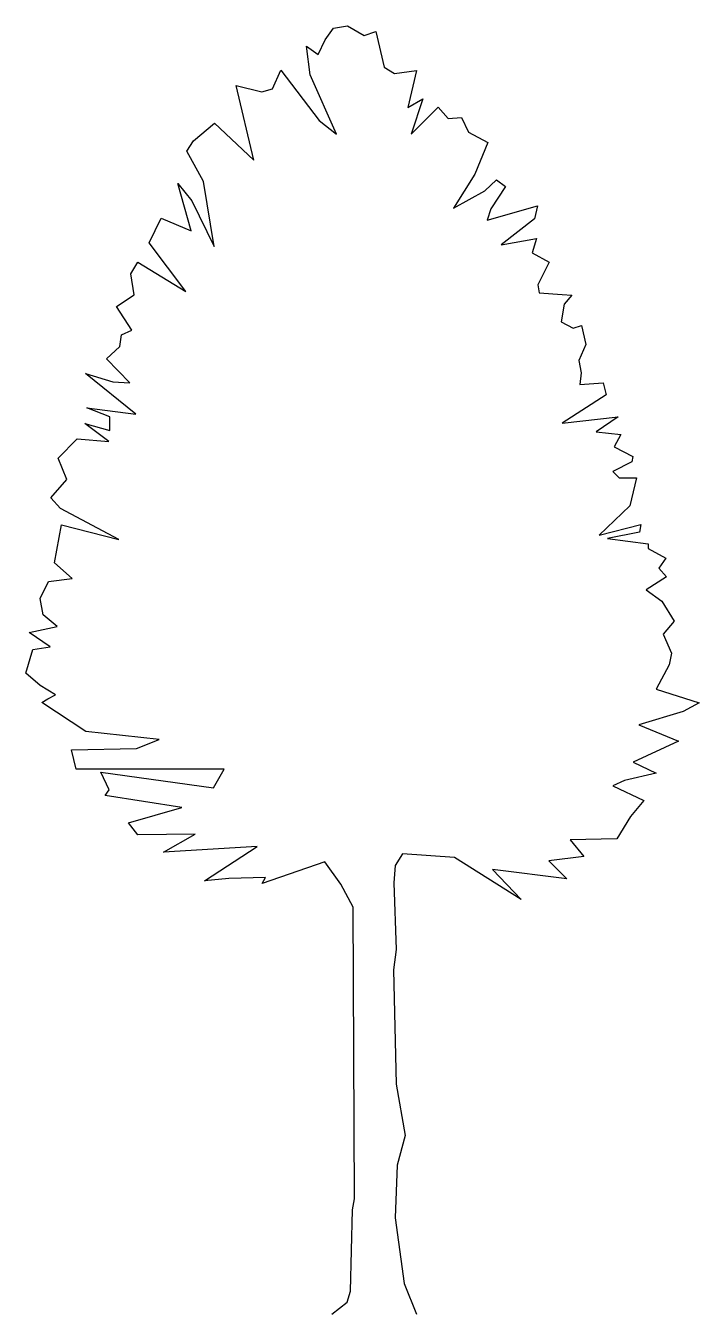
# Model space of a CAD drawing. Header units: millimetres. Extents: x 355.07 to 356.63, y 2514.85 to 2517.85.
import ezdxf

# ---------------------------------------------------------------- set-up
doc = ezdxf.new("R2010")
doc.units = ezdxf.units.MM
doc.header["$LTSCALE"] = 10
doc.layers.add('Vegetais', color=94, linetype='Continuous')

msp = doc.modelspace()

# ---------------------------------------------------------------- linework, layer by layer
at = {"layer": 'Vegetais'}
for p, q in [((355.7622, 2517.8174), (355.7818, 2517.8443)), ((355.7818, 2517.8443), (355.8147, 2517.8497)), ((355.8147, 2517.8497), (355.8534, 2517.8273)), ((355.8534, 2517.8273), (355.8805, 2517.8366)), ((355.8805, 2517.8366), (355.8999, 2517.7536)), ((355.7191, 2517.8026), (355.746, 2517.7829)), ((355.7279, 2517.7356), (355.7191, 2517.8026)), ((355.746, 2517.7829), (355.7622, 2517.8174)), ((355.6401, 2517.7029), (355.6594, 2517.7467)), ((355.6594, 2517.7467), (355.7488, 2517.6298)), ((355.8999, 2517.7536), (355.9237, 2517.7386)), ((355.9237, 2517.7386), (355.975, 2517.746)), ((355.975, 2517.746), (355.9544, 2517.6599)), ((355.5556, 2517.7106), (355.6154, 2517.6959)), ((355.5967, 2517.537), (355.5556, 2517.7106)), ((355.7887, 2517.5976), (355.7279, 2517.7356)), ((355.6154, 2517.6959), (355.6401, 2517.7029)), ((355.9544, 2517.6599), (355.9893, 2517.6801)), ((355.9893, 2517.6801), (355.9621, 2517.598)), ((355.9621, 2517.598), (356.0249, 2517.6605)), ((356.0249, 2517.6605), (356.0484, 2517.6342)), ((355.4562, 2517.5824), (355.5052, 2517.6234)), ((355.5052, 2517.6234), (355.5967, 2517.537)), ((355.7488, 2517.6298), (355.7887, 2517.5976)), ((356.0484, 2517.6342), (356.0797, 2517.6365)), ((356.0797, 2517.6365), (356.0957, 2517.6027)), ((356.0957, 2517.6027), (356.1406, 2517.578)), ((355.4409, 2517.5578), (355.4562, 2517.5824)), ((356.1406, 2517.578), (356.1107, 2517.5044)), ((355.4795, 2517.4876), (355.4409, 2517.5578)), ((356.1107, 2517.5044), (356.0608, 2517.4258)), ((355.4203, 2517.4826), (355.4523, 2517.4426)), ((355.4514, 2517.3725), (355.4203, 2517.4826)), ((355.5045, 2517.3368), (355.4795, 2517.4876)), ((356.1333, 2517.4656), (356.1608, 2517.4918)), ((356.1815, 2517.4757), (356.1477, 2517.4241)), ((356.1608, 2517.4918), (356.1815, 2517.4757)), ((355.4523, 2517.4426), (355.5045, 2517.3368)), ((356.0608, 2517.4258), (356.1333, 2517.4656)), ((356.1394, 2517.3978), (356.2562, 2517.4312)), ((356.1477, 2517.4241), (356.1394, 2517.3978)), ((356.2562, 2517.4312), (356.249, 2517.4011)), ((355.3534, 2517.345), (355.3814, 2517.4021)), ((355.3814, 2517.4021), (355.4514, 2517.3725)), ((356.249, 2517.4011), (356.1714, 2517.3402)), ((356.1714, 2517.3402), (356.254, 2517.3553)), ((356.254, 2517.3553), (356.2438, 2517.3216)), ((355.4385, 2517.232), (355.3534, 2517.345)), ((356.2438, 2517.3216), (356.2829, 2517.3004)), ((355.3106, 2517.273), (355.3271, 2517.3)), ((355.3271, 2517.3), (355.4385, 2517.232)), ((356.2829, 2517.3004), (356.2565, 2517.2472)), ((355.3183, 2517.2241), (355.3106, 2517.273)), ((356.2565, 2517.2472), (356.26, 2517.2284)), ((355.2775, 2517.1968), (355.3183, 2517.2241)), ((356.26, 2517.2284), (356.3132, 2517.2247)), ((356.3182, 2517.202), (356.3111, 2517.1613)), ((356.3132, 2517.2247), (356.3359, 2517.2231)), ((356.3359, 2517.2231), (356.3182, 2517.202)), ((355.313, 2517.1418), (355.2775, 2517.1968)), ((355.2891, 2517.1309), (355.313, 2517.1418)), ((356.3111, 2517.1613), (356.3393, 2517.1464)), ((356.3393, 2517.1464), (356.3585, 2517.153)), ((356.3585, 2517.153), (356.3685, 2517.1087)), ((355.2851, 2517.1039), (355.2891, 2517.1309)), ((355.2545, 2517.0754), (355.2851, 2517.1039)), ((356.3685, 2517.1087), (356.3524, 2517.0716)), ((355.3084, 2517.0193), (355.2545, 2517.0754)), ((356.3524, 2517.0716), (356.3574, 2517.043)), ((355.2054, 2517.0415), (355.2688, 2517.0218)), ((355.3227, 2516.9464), (355.2054, 2517.0415)), ((355.2688, 2517.0218), (355.3084, 2517.0193)), ((356.3574, 2517.043), (356.3546, 2517.0159)), ((356.3546, 2517.0159), (356.409, 2517.0197)), ((356.409, 2517.0197), (356.4156, 2516.9919)), ((356.4156, 2516.9919), (356.3133, 2516.9256)), ((355.2084, 2516.9612), (355.3227, 2516.9464)), ((355.2624, 2516.9407), (355.2084, 2516.9612)), ((355.2623, 2516.9086), (355.2624, 2516.9407)), ((356.3133, 2516.9256), (356.4433, 2516.9402)), ((356.4433, 2516.9402), (356.3927, 2516.9058)), ((355.204, 2516.9248), (355.2623, 2516.9086)), ((355.2599, 2516.8832), (355.204, 2516.9248)), ((356.3927, 2516.9058), (356.4495, 2516.899)), ((355.1423, 2516.8439), (355.1863, 2516.8892)), ((355.1863, 2516.8892), (355.2599, 2516.8832)), ((356.4495, 2516.899), (356.4341, 2516.8709)), ((356.4341, 2516.8709), (356.4779, 2516.8481)), ((355.1618, 2516.7945), (355.1423, 2516.8439)), ((356.4779, 2516.8481), (356.4751, 2516.8355)), ((356.4751, 2516.8355), (356.4312, 2516.8133)), ((356.4312, 2516.8133), (356.4457, 2516.7984)), ((355.1249, 2516.7523), (355.1618, 2516.7945)), ((356.4457, 2516.7984), (356.4864, 2516.7983)), ((356.4864, 2516.7983), (356.471, 2516.7337)), ((355.1471, 2516.7276), (355.1249, 2516.7523)), ((355.2828, 2516.6548), (355.1471, 2516.7276)), ((356.471, 2516.7337), (356.3995, 2516.6654)), ((356.3995, 2516.6654), (356.4963, 2516.6898)), ((356.4963, 2516.6898), (356.4928, 2516.6722)), ((355.1331, 2516.6012), (355.1494, 2516.6896)), ((355.1494, 2516.6896), (355.2828, 2516.6548)), ((356.4928, 2516.6722), (356.4191, 2516.6571)), ((356.4191, 2516.6571), (356.513, 2516.6448)), ((356.513, 2516.6448), (356.513, 2516.6342)), ((356.513, 2516.6342), (356.5541, 2516.6118)), ((355.1745, 2516.5646), (355.1331, 2516.6012)), ((356.5541, 2516.6118), (356.538, 2516.5883)), ((356.538, 2516.5883), (356.5559, 2516.5687)), ((355.1, 2516.5182), (355.1197, 2516.5577)), ((355.1197, 2516.5577), (355.1745, 2516.5646)), ((356.5559, 2516.5687), (356.5085, 2516.5383)), ((355.1073, 2516.4802), (355.1, 2516.5182)), ((356.5085, 2516.5383), (356.5448, 2516.5119)), ((356.5448, 2516.5119), (356.5741, 2516.4653)), ((355.1398, 2516.4531), (355.1073, 2516.4802)), ((355.0744, 2516.4388), (355.1398, 2516.4531)), ((356.5741, 2516.4653), (356.5478, 2516.4352)), ((355.1232, 2516.4054), (355.0744, 2516.4388)), ((356.5478, 2516.4352), (356.5672, 2516.3909)), ((355.0667, 2516.3441), (355.0829, 2516.3996)), ((355.0829, 2516.3996), (355.1232, 2516.4054)), ((356.5672, 2516.3909), (356.5621, 2516.3639)), ((356.5621, 2516.3639), (356.5322, 2516.3072)), ((355.1003, 2516.3158), (355.0667, 2516.3441)), ((355.1359, 2516.2938), (355.1003, 2516.3158)), ((356.5322, 2516.3072), (356.632, 2516.2752)), ((355.1037, 2516.2762), (355.1182, 2516.2848)), ((355.2065, 2516.209), (355.1037, 2516.2762)), ((355.1182, 2516.2848), (355.1359, 2516.2938)), ((356.632, 2516.2752), (356.5947, 2516.255)), ((356.5947, 2516.255), (356.4916, 2516.2239)), ((356.4916, 2516.2239), (356.5836, 2516.1865)), ((355.3768, 2516.1902), (355.2065, 2516.209)), ((355.3239, 2516.1692), (355.3768, 2516.1902)), ((356.5836, 2516.1865), (356.4785, 2516.1374)), ((355.1727, 2516.166), (355.3239, 2516.1692)), ((355.1836, 2516.1214), (355.1727, 2516.166)), ((355.5278, 2516.1213), (355.1836, 2516.1214)), ((355.503, 2516.0775), (355.5278, 2516.1213)), ((356.4785, 2516.1374), (356.5321, 2516.1118)), ((355.2411, 2516.1142), (355.503, 2516.0775)), ((355.2606, 2516.073), (355.2411, 2516.1142)), ((356.4584, 2516.0951), (356.4314, 2516.0827)), ((356.5321, 2516.1118), (356.4584, 2516.0951)), ((355.2512, 2516.0601), (355.2606, 2516.073)), ((356.4314, 2516.0827), (356.503, 2516.0484)), ((355.4297, 2516.0319), (355.2512, 2516.0601)), ((355.3051, 2515.9966), (355.4297, 2516.0319)), ((356.503, 2516.0484), (356.4723, 2516.0113)), ((356.4723, 2516.0113), (356.4401, 2515.9593)), ((355.3269, 2515.9687), (355.3051, 2515.9966)), ((355.4604, 2515.97), (355.3269, 2515.9687)), ((355.3871, 2515.9278), (355.4604, 2515.97)), ((355.6045, 2515.941), (355.3871, 2515.9278)), ((355.4817, 2515.8614), (355.6045, 2515.941)), ((356.4401, 2515.9593), (356.332, 2515.9568)), ((356.332, 2515.9568), (356.364, 2515.918)), ((356.0629, 2515.916), (355.9419, 2515.9241)), ((356.2181, 2515.8177), (356.0629, 2515.916)), ((356.364, 2515.918), (356.2826, 2515.908)), ((355.7618, 2515.9058), (355.616, 2515.8556)), ((356.1513, 2515.888), (356.2181, 2515.8177)), ((356.324, 2515.8664), (356.1513, 2515.888)), ((356.2826, 2515.908), (356.324, 2515.8664)), ((355.5389, 2515.8668), (355.4817, 2515.8614)), ((355.6239, 2515.8689), (355.5389, 2515.8668)), ((355.616, 2515.8556), (355.6239, 2515.8689))]:
    msp.add_line(p, q, dxfattribs=at)
at = {"layer": 'Vegetais', "color": 34}
for p, q in [((355.9419, 2515.9241), (355.925, 2515.8972)), ((355.7989, 2515.854), (355.7618, 2515.9058)), ((355.925, 2515.8972), (355.9222, 2515.8564)), ((355.8273, 2515.7999), (355.7989, 2515.854)), ((355.9222, 2515.8564), (355.9277, 2515.7014)), ((355.8307, 2515.1221), (355.8273, 2515.7999)), ((355.9277, 2515.7014), (355.9217, 2515.6544)), ((355.9217, 2515.6544), (355.9277, 2515.3885)), ((355.9277, 2515.3885), (355.9486, 2515.269)), ((355.9486, 2515.269), (355.93, 2515.2006)), ((355.93, 2515.2006), (355.9254, 2515.078)), ((355.8264, 2515.0963), (355.8307, 2515.1221)), ((355.8216, 2514.9076), (355.8264, 2515.0963)), ((355.9254, 2515.078), (355.9461, 2514.9249)), ((355.9461, 2514.9249), (355.9748, 2514.8536)), ((355.8133, 2514.8813), (355.8216, 2514.9076)), ((355.7784, 2514.8536), (355.8133, 2514.8813))]:
    msp.add_line(p, q, dxfattribs=at)

doc.saveas('drawing.dxf')
